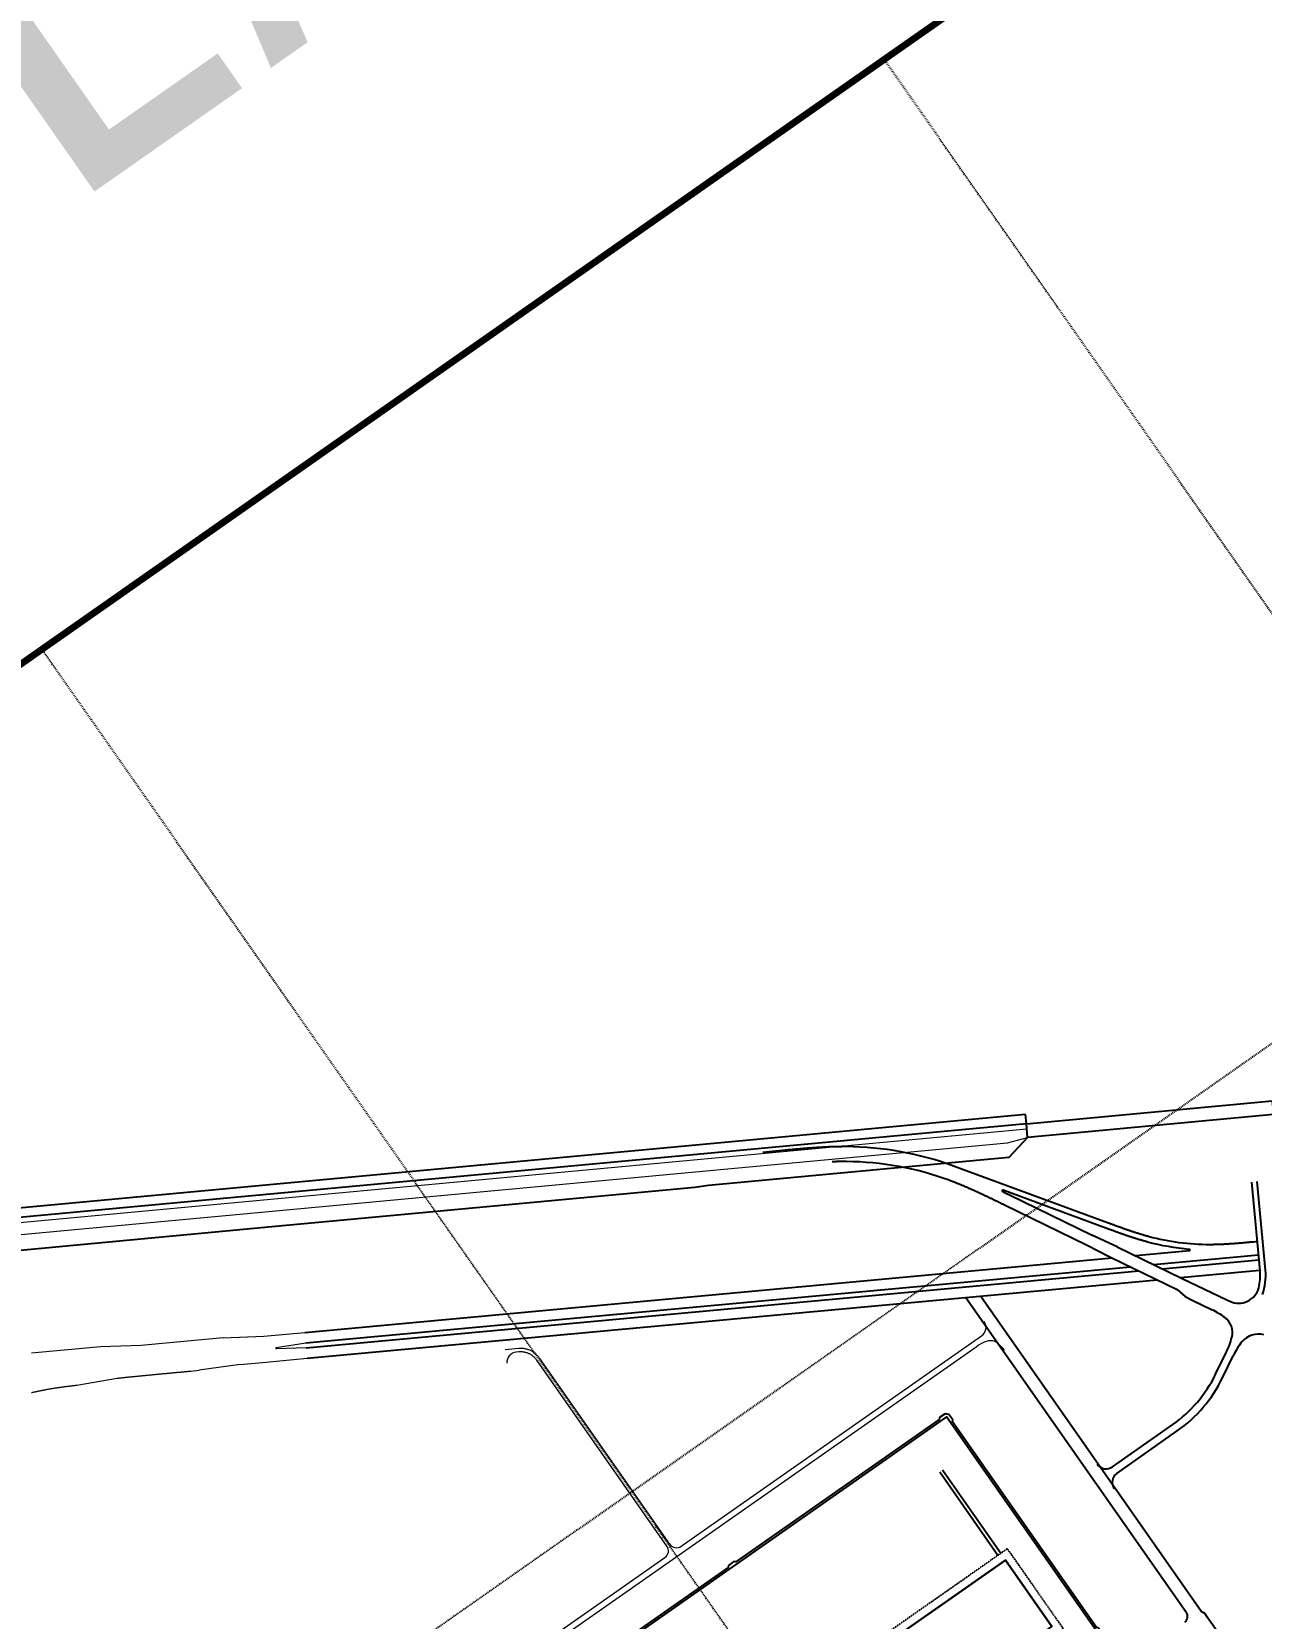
# Model space of a CAD drawing. Header units: millimetres. Extents: x 152904052 to 153933663, y 538271515 to 539240469.
# Drawn here: x 153540486 to 153558424, y 539135437 to 539158579 of the extents above; entities that cross this region are included whole.
import ezdxf
from ezdxf.enums import TextEntityAlignment as Align

# ---------------------------------------------------------------- set-up
doc = ezdxf.new("R2010")
doc.units = ezdxf.units.MM
doc.linetypes.add('HIDDEN', pattern=[5.08, 2.54, -2.54])
doc.layers.add('BORD', color=7, linetype='Continuous')
doc.styles.add('IIAC FONT', font='GulimChe.ttf')

msp = doc.modelspace()

# ---------------------------------------------------------------- linework, layer by layer
at = {"layer": 'BORD', "color": 8, "linetype": 'HIDDEN', "ltscale": 5}
for p, q in [((153487800.9, 539094263.9), (153610673.7, 539180300.3)), ((153552920.9, 539158173), (153604542.8, 539084449.3)), ((153540633.6, 539149569.4), (153592255.5, 539075845.7))]:
    msp.add_line(p, q, dxfattribs=at)
at = {"layer": 'BORD', "color": 133}
msp.add_line((153554996.9, 539142649.5), (153554984.3, 539142785.5), dxfattribs=at)
at = {"layer": 'BORD', "const_width": 100}
msp.add_lwpolyline([(153479197.2, 539106551.1), (153602070.1, 539192587.6), (153653691.9, 539118863.9), (153530819.1, 539032827.5)], close=True, dxfattribs=at)
at = {"layer": 'BORD', "color": 133}
msp.add_lwpolyline([(153558581.5, 539142982.8), (153558600, 539142783.6), (153555015.4, 539142450.4), (153554996.9, 539142649.5)], close=True, dxfattribs=at)
for points in [[(153554996.9, 539142649.5), (153537634.5, 539141035.2, 0.1302747), (153535229.4, 539140152.4), (153496595.8, 539113099.4)], [(153554984.3, 539142785.5), (153537621.8, 539141171.2, 0.129891), (153535157.4, 539140268.6, 0.129891)], [(153555015.4, 539142450.4), (153554741.3, 539142157.7), (153550360.2, 539141750.4), (153550161.9, 539141722.9), (153543988.6, 539141148.9), (153537679.4, 539140552.3, 0.1302752), (153535507.6, 539139755.1), (153512021.4, 539123309), (153511884, 539123156.6)]]:
    msp.add_lwpolyline(points, format="xyb", dxfattribs=at)
at = {"layer": 'BORD', "color": 137, "lineweight": 0, "flags": 128}
for points in [[(153555004, 539142572.8), (153537641.6, 539140958.5, 0.1302747), (153535273.5, 539140089.3), (153496639.9, 539113036.3)], [(153530945.3, 539136848.5), (153535372.2, 539139948.4, -0.1302752), (153537657.5, 539140787.3), (153554721.3, 539142373.8), (153555015.4, 539142450.4)], [(153549962, 539136488.1), (153554344.1, 539139556.5, 0.411451), (153554381.7, 539139764.2)], [(153554416, 539139476.1, 0.0715513), (153554277.5, 539139406.1)], [(153554583.3, 539139445.2, 0.2593399), (153554416, 539139476.1)], [(153554679.6, 539139341.8, 0.0657105), (153554583.3, 539139445.2)], [(153549753.9, 539136488.9), (153547855.7, 539139199.8), (153547855.7, 539139199.8), (153547850, 539139207.7), (153547844, 539139215.3), (153547837.9, 539139222.7), (153547831.4, 539139229.9), (153547824.8, 539139236.9), (153547817.9, 539139243.7), (153547810.8, 539139250.3), (153547803.4, 539139256.6), (153547795.9, 539139262.6), (153547788.2, 539139268.4), (153547780.2, 539139273.9), (153547772.1, 539139279.2), (153547765.5, 539139283.2), (153547757.1, 539139288), (153547748.5, 539139292.5), (153547739.8, 539139296.7), (153547731, 539139300.6), (153547722, 539139304.2), (153547713, 539139307.5), (153547703.8, 539139310.6), (153547694.5, 539139313.3), (153547685.1, 539139315.6), (153547675.7, 539139317.7), (153547666.2, 539139319.5), (153547656.6, 539139320.9), (153547647, 539139322.1), (153547637.4, 539139322.9), (153547627.7, 539139323.3), (153547618.1, 539139323.5), (153547608.4, 539139323.3), (153547598.7, 539139322.9), (153547590.9, 539139322.2), (153547590.9, 539139322.2), (153547554.6, 539139318.8, 0.4130764), (153547419.3, 539139155.9)], [(153549724.4, 539136321.7, 0.4142136), (153549753.9, 539136488.9)], [(153549794.9, 539136517.5, 0.4142136), (153549962, 539136488.1)]]:
    msp.add_lwpolyline(points, format="xyb", dxfattribs=at)
at = {"layer": 'BORD', "color": 137, "ltscale": 10, "flags": 128}
for points in [[(153558366.3, 539140930.7), (153558309.4, 539140925.4), (153558307.6, 539140925.2), (153558297.6, 539140924.3), (153558287.6, 539140923.4), (153558277.7, 539140922.5), (153558267.7, 539140921.6), (153558257.8, 539140920.7), (153558247.9, 539140919.8), (153558237.9, 539140918.8), (153558228, 539140917.9), (153558218, 539140917), (153558208.1, 539140916.1), (153558198.2, 539140915.2), (153558188.3, 539140914.4), (153558178.3, 539140913.5), (153558168.4, 539140912.6), (153558158.5, 539140911.7), (153558148.6, 539140910.9), (153558138.7, 539140910), (153558128.7, 539140909.2), (153558118.8, 539140908.3), (153558108.9, 539140907.5), (153558099, 539140906.7), (153558089.1, 539140905.9), (153558079.2, 539140905.1), (153558069.3, 539140904.3), (153558059.4, 539140903.5), (153558049.5, 539140902.7), (153558039.7, 539140902), (153558029.8, 539140901.2), (153558019.9, 539140900.5), (153558010, 539140899.8), (153558000.1, 539140899.1), (153557990.2, 539140898.4), (153557980.3, 539140897.7), (153557970.5, 539140897.1), (153557960.6, 539140896.4), (153557950.7, 539140895.8), (153557940.8, 539140895.2), (153557931, 539140894.6), (153557921.1, 539140894), (153557911.2, 539140893.4), (153557901.4, 539140892.9), (153557891.5, 539140892.4), (153557881.6, 539140891.8), (153557871.8, 539140891.4), (153557861.9, 539140890.9), (153557852.1, 539140890.4), (153557842.2, 539140890), (153557832.4, 539140889.6), (153557822.5, 539140889.2), (153557812.7, 539140888.8), (153557802.8, 539140888.5), (153557793, 539140888.2), (153557783.1, 539140887.9), (153557773.3, 539140887.6), (153557763.5, 539140887.3), (153557753.6, 539140887.1), (153557743.8, 539140886.9), (153557734, 539140886.7), (153557724.1, 539140886.6), (153557714.3, 539140886.5), (153557704.5, 539140886.4), (153557694.7, 539140886.3), (153557684.9, 539140886.2), (153557675, 539140886.2), (153557674, 539140886.2, -0.0654382), (153556786.6, 539141002.6), (153556782.7, 539141003.7), (153556773.2, 539141006.2), (153556763.7, 539141008.8), (153556754.3, 539141011.4), (153556744.8, 539141014.1), (153556735.4, 539141016.7), (153556725.9, 539141019.4), (153556716.4, 539141022.1), (153556707, 539141024.9), (153556697.6, 539141027.7), (153556688.1, 539141030.4), (153556678.7, 539141033.3), (153556669.3, 539141036.1), (153556659.8, 539141038.9), (153556650.4, 539141041.8), (153556641, 539141044.7), (153556631.6, 539141047.6), (153556622.2, 539141050.6), (153556612.8, 539141053.6), (153556603.4, 539141056.5), (153556594, 539141059.5), (153556584.6, 539141062.6), (153556575.2, 539141065.6), (153556565.8, 539141068.7), (153556556.4, 539141071.7), (153556547, 539141074.8), (153556537.6, 539141078), (153556528.2, 539141081.1), (153556518.8, 539141084.2), (153556509.5, 539141087.4), (153556500.1, 539141090.6), (153556490.7, 539141093.8), (153556481.3, 539141097), (153556472, 539141100.2), (153556462.6, 539141103.4), (153556453.2, 539141106.7), (153556443.9, 539141109.9), (153556434.5, 539141113.2), (153556425.1, 539141116.5), (153556415.8, 539141119.8), (153556406.4, 539141123.1), (153556397.1, 539141126.4), (153556387.7, 539141129.8), (153556378.3, 539141133.1), (153556369, 539141136.4), (153556359.6, 539141139.8), (153556350.2, 539141143.2), (153556340.9, 539141146.5), (153556331.5, 539141149.9), (153556322.2, 539141153.3), (153556312.8, 539141156.7), (153556303.5, 539141160.1), (153556294.1, 539141163.5), (153556284.7, 539141167), (153556275.4, 539141170.4), (153556266, 539141173.8), (153556256.6, 539141177.2), (153556247.3, 539141180.7), (153556237.9, 539141184.1), (153556228.5, 539141187.6), (153556219.2, 539141191), (153556209.8, 539141194.5), (153556200.4, 539141197.9), (153556191, 539141201.4), (153556182.9, 539141204.4), (153553935.1, 539142032.4, 0.0871152), (153552368.5, 539142316.2), (153552359.7, 539142316.2), (153552349.6, 539142316.2), (153552339.4, 539142316.2), (153552329.3, 539142316.2), (153552319.2, 539142316.2), (153552309, 539142316.1), (153552298.9, 539142316), (153552288.8, 539142315.9), (153552278.6, 539142315.8), (153552268.5, 539142315.6), (153552258.4, 539142315.5), (153552248.2, 539142315.3), (153552238.1, 539142315.1), (153552228, 539142314.9), (153552217.9, 539142314.6), (153552207.8, 539142314.4), (153552197.6, 539142314.1), (153552187.5, 539142313.8), (153552177.4, 539142313.5), (153552167.3, 539142313.2), (153552157.2, 539142312.8), (153552147.1, 539142312.5), (153552137, 539142312.1), (153552126.9, 539142311.7), (153552116.8, 539142311.3), (153552106.7, 539142310.8), (153552096.6, 539142310.4), (153552086.5, 539142309.9), (153552076.4, 539142309.5), (153552066.4, 539142309), (153552056.3, 539142308.5), (153552046.2, 539142307.9), (153552036.1, 539142307.4), (153552026, 539142306.9), (153552016, 539142306.3), (153552005.9, 539142305.7), (153551995.8, 539142305.1), (153551985.8, 539142304.5), (153551975.7, 539142303.9), (153551965.6, 539142303.3), (153551955.6, 539142302.7), (153551945.5, 539142302), (153551935.5, 539142301.4), (153551925.4, 539142300.7), (153551915.4, 539142300), (153551905.3, 539142299.3), (153551895.3, 539142298.6), (153551885.2, 539142297.9), (153551875.2, 539142297.2), (153551865.2, 539142296.4), (153551855.2, 539142295.7), (153551845.1, 539142294.9), (153551835.1, 539142294.2), (153551825.1, 539142293.4), (153551815, 539142292.6), (153551805, 539142291.8), (153551795, 539142291.1), (153551785, 539142290.2), (153551775, 539142289.4), (153551764.9, 539142288.6), (153551754.9, 539142287.8), (153551744.9, 539142287), (153551734.9, 539142286.1), (153551724.9, 539142285.3), (153551714.9, 539142284.4), (153551704.9, 539142283.6), (153551694.9, 539142282.7), (153551684.9, 539142281.9), (153551674.9, 539142281), (153551664.9, 539142280.1), (153551654.9, 539142279.2), (153551644.9, 539142278.3), (153551634.9, 539142277.5), (153551625, 539142276.6), (153551615, 539142275.7), (153551605, 539142274.8), (153551595, 539142273.9), (153551585, 539142273), (153551575.1, 539142272.1), (153551565.1, 539142271.2), (153551555.1, 539142270.2), (153551545.1, 539142269.3), (153551535.2, 539142268.4), (153551525.2, 539142267.5), (153551515.2, 539142266.6), (153551505.3, 539142265.7), (153551495.3, 539142264.8), (153551485.4, 539142263.8), (153551482.5, 539142263.6), (153551153.8, 539142233.3)], [(153552163.9, 539142100.3), (153552173.7, 539142100.6), (153552183.5, 539142101), (153552193.3, 539142101.3), (153552203.1, 539142101.5), (153552212.9, 539142101.8), (153552222.7, 539142102.1), (153552232.5, 539142102.3), (153552242.3, 539142102.5), (153552252.1, 539142102.7), (153552261.9, 539142102.9), (153552271.6, 539142103), (153552281.4, 539142103.2), (153552291.2, 539142103.3), (153552301, 539142103.4), (153552310.8, 539142103.5), (153552320.5, 539142103.5), (153552330.3, 539142103.6), (153552340.1, 539142103.6), (153552349.9, 539142103.6), (153552359.6, 539142103.6), (153552369.4, 539142103.5), (153552375, 539142103.5, -0.0871207), (153553868.9, 539141830.4), (153553878.1, 539141827), (153553887.2, 539141823.5), (153553896.3, 539141820.1), (153553905.5, 539141816.6), (153553914.6, 539141813.2), (153553923.7, 539141809.7), (153553932.8, 539141806.1), (153553942, 539141802.6), (153553951.1, 539141799), (153553960.2, 539141795.4), (153553969.3, 539141791.8), (153553978.4, 539141788.2), (153553987.5, 539141784.6), (153553996.6, 539141780.9), (153554005.6, 539141777.3), (153554014.7, 539141773.6), (153554023.8, 539141769.9), (153554032.9, 539141766.1), (153554041.9, 539141762.4), (153554051, 539141758.6), (153554060, 539141754.9), (153554069.1, 539141751.1), (153554078.2, 539141747.3), (153554087.2, 539141743.4), (153554096.2, 539141739.6), (153554105.3, 539141735.7), (153554114.3, 539141731.9), (153554123.3, 539141728), (153554132.4, 539141724.1), (153554141.4, 539141720.2), (153554150.4, 539141716.2), (153554159.4, 539141712.3), (153554168.5, 539141708.3), (153554177.5, 539141704.4), (153554186.5, 539141700.4), (153554195.5, 539141696.4), (153554204.5, 539141692.4), (153554213.5, 539141688.4), (153554222.5, 539141684.3), (153554231.5, 539141680.3), (153554240.5, 539141676.2), (153554249.5, 539141672.1), (153554258.5, 539141668.1), (153554267.5, 539141664), (153554276.4, 539141659.8), (153554285.4, 539141655.7), (153554294.4, 539141651.6), (153554303.4, 539141647.5), (153554312.4, 539141643.3), (153554321.4, 539141639.1), (153554330.4, 539141635), (153554339.3, 539141630.8), (153554348.3, 539141626.6), (153554357.3, 539141622.4), (153554366.2, 539141618.2), (153554375.2, 539141614), (153554384.2, 539141609.8), (153554393.1, 539141605.5), (153554402.1, 539141601.3), (153554411.1, 539141597), (153554420, 539141592.8), (153554429, 539141588.5), (153554437.9, 539141584.2), (153554446.9, 539141580), (153554455.9, 539141575.7), (153554464.8, 539141571.4), (153554473.8, 539141567.1), (153554482.7, 539141562.8), (153554491.7, 539141558.5), (153554500.7, 539141554.2), (153554509.6, 539141549.8), (153554518.6, 539141545.5), (153554527.6, 539141541.2), (153554536.5, 539141536.9), (153554545.5, 539141532.5), (153554554.4, 539141528.2), (153554563.4, 539141523.8), (153554572.4, 539141519.5), (153554581.3, 539141515.1), (153554590.3, 539141510.8), (153554599.3, 539141506.4), (153554608.3, 539141502), (153554617.2, 539141497.7), (153554626.2, 539141493.3), (153554635.2, 539141488.9), (153554644.2, 539141484.6), (153554653.2, 539141480.2), (153554662.1, 539141475.8), (153554670.1, 539141471.9), (153555884.2, 539140880.3)], [(153554656.3, 539141680.4, 0.9517307), (153554648.5, 539141662)], [(153557375.1, 539140817.9, -0.0440814), (153556765.7, 539140924.4), (153556761.7, 539140925.5), (153556752, 539140928.1), (153556742.3, 539140930.7), (153556732.6, 539140933.4), (153556722.9, 539140936.1), (153556713.3, 539140938.8), (153556703.6, 539140941.6), (153556694, 539140944.3), (153556684.3, 539140947.1), (153556674.7, 539140949.9), (153556665.1, 539140952.8), (153556655.5, 539140955.7), (153556645.9, 539140958.5), (153556636.3, 539140961.5), (153556626.7, 539140964.4), (153556617.1, 539140967.3), (153556607.5, 539140970.3), (153556597.9, 539140973.3), (153556588.3, 539140976.3), (153556578.8, 539140979.4), (153556569.2, 539140982.4), (153556559.7, 539140985.5), (153556550.1, 539140988.6), (153556540.6, 539140991.7), (153556531.1, 539140994.8), (153556521.6, 539140997.9), (153556512, 539141001.1), (153556502.5, 539141004.3), (153556493, 539141007.5), (153556483.5, 539141010.7), (153556474, 539141013.9), (153556464.5, 539141017.1), (153556455.1, 539141020.3), (153556445.6, 539141023.6), (153556436.1, 539141026.9), (153556426.7, 539141030.2), (153556417.2, 539141033.5), (153556407.7, 539141036.8), (153556398.3, 539141040.1), (153556388.8, 539141043.4), (153556379.4, 539141046.7), (153556370, 539141050.1), (153556360.5, 539141053.4), (153556351.1, 539141056.8), (153556341.7, 539141060.2), (153556332.2, 539141063.6), (153556322.8, 539141067), (153556313.4, 539141070.4), (153556304, 539141073.8), (153556294.6, 539141077.2), (153556285.2, 539141080.6), (153556275.8, 539141084), (153556266.4, 539141087.4), (153556257, 539141090.9), (153556247.6, 539141094.3), (153556238.2, 539141097.7), (153556228.8, 539141101.2), (153556219.4, 539141104.6), (153556210, 539141108.1), (153556200.6, 539141111.5), (153556191.2, 539141115), (153556181.8, 539141118.5), (153556172.4, 539141121.9), (153556163, 539141125.4), (153556154.9, 539141128.4), (153554656.3, 539141680.4)], [(153558387, 539140256.2, 0.0830944), (153558405.4, 539140506.4), (153558286, 539141799.7)], [(153558441.6, 539140159.2, 0.1075561), (153558485.1, 539140513.8), (153558365.7, 539141807)], [(153557375.1, 539140798, 0.9165084), (153557375, 539140817.9)], [(153557966.3, 539140062.2, 0.4675853), (153558387, 539140256.2)], [(153557891.8, 539139825, 0.0449922), (153557706.8, 539139936.7, 0.0449922)], [(153557994.3, 539139534.4, 0.3084181), (153557891.8, 539139825, 0.3084181)], [(153557912.9, 539139315.6, 0.0486136), (153557994.3, 539139534.4, 0.0486136)], [(153558140.5, 539139469.5, 0.0486136), (153558015.4, 539139265.7, 0.0486136)], [(153558463, 539139570.5, 0.2878969), (153558140.5, 539139469.5, 0.3099441)], [(153556253.9, 539137645.6), (153557132.5, 539138263.2, 0.1268713), (153557757.3, 539138996.2), (153557912.9, 539139315.6)], [(153556317.7, 539137551.1), (153557198.1, 539138169.9, 0.1268713), (153557859.7, 539138946.3), (153558015.4, 539139265.7)], [(153556030.8, 539137684.8, 0.4147294), (153556253.9, 539137645.6)], [(153556317.7, 539137551.1, 0.4136991), (153556278.6, 539137328.4)]]:
    msp.add_lwpolyline(points, format="xyb", dxfattribs=at)
for points in [[(153554648.5, 539141662), (153554651.9, 539141660.4), (153554660.9, 539141656), (153554669.9, 539141651.6), (153554678.9, 539141647.3), (153554687.9, 539141642.9), (153554696.9, 539141638.5), (153554705.9, 539141634.1), (153554714.9, 539141629.7), (153554723.9, 539141625.4), (153554732.9, 539141621), (153554740.8, 539141617.1), (153555954.6, 539141025.7)], [(153556322.1, 539140855), (153555954.1, 539141025.9)], [(153555884.2, 539140880.3), (153556195.9, 539140721.1)], [(153556323, 539140854.6), (153557272, 539140392.2)], [(153557375.1, 539140798), (153556588.3, 539140725.3)], [(153544469.2, 539139606.1), (153556249.6, 539140694)], [(153544483.7, 539139453.8), (153556514.7, 539140564.8)], [(153556195.9, 539140721.1), (153556234.2, 539140701.5)], [(153556234.8, 539140701.2), (153557194.8, 539140233.5)], [(153556853.4, 539140596.1), (153558384.1, 539140737.5)], [(153556978.2, 539140535.3), (153558390.7, 539140665.8)], [(153544489.8, 539139382), (153556639.4, 539140504.1)], [(153544504, 539139229.7), (153556904.5, 539140374.9)], [(153557243.3, 539140406.2), (153558404.8, 539140513.4)], [(153557271.5, 539140392.4), (153557921.3, 539140084.1)], [(153557194.8, 539140233.5), (153557314.4, 539140131.3)], [(153557314.4, 539140131.3), (153557416.4, 539140078.2)], [(153557416.4, 539140078.2), (153557706.8, 539139936.7)], [(153557921.8, 539140083.9), (153557966.3, 539140062.2)]]:
    msp.add_lwpolyline(points, dxfattribs=at)
at = {"layer": 'BORD', "color": 133, "ltscale": 10, "flags": 128}
for points in [[(153554114, 539140117.2), (153557331.9, 539135521.6)], [(153554331.8, 539140137.3), (153557553.5, 539135536.3)], [(153554621.9, 539136382.7), (153553773.1, 539137595.1)], [(153557553.5, 539135536.3), (153557592.5, 539135515.4)], [(153557946.3, 539135010.1), (153557592.8, 539135515)], [(153557641.5, 539135445.4), (153557592.8, 539135515)]]:
    msp.add_lwpolyline(points, dxfattribs=at)
at = {"layer": 'BORD', "color": 137, "lineweight": 0, "ltscale": 10, "flags": 128}
for points in [[(153543871.7, 539139550.9), (153544469.2, 539139606.1)], [(153543278.6, 539139526.2), (153543871.7, 539139550.9)], [(153544054.2, 539139388), (153544484.2, 539139453.8)], [(153544490.8, 539139382.1), (153544056, 539139368.1)], [(153543525.8, 539139139.3), (153543906.5, 539139174.5)], [(153543906.5, 539139174.5), (153544504, 539139229.2)]]:
    msp.add_lwpolyline(points, dxfattribs=at)
at = {"layer": 'BORD', "color": 137, "lineweight": 0, "flags": 128}
for points in [[(153541489.7, 539139396.2), (153540484.4, 539139303.3)], [(153542083.7, 539139415.9), (153541489.7, 539139396.2)], [(153543278.6, 539139526.2), (153542083.7, 539139415.9)], [(153544320.3, 539132433.9), (153554277.5, 539139406.1)], [(153549794.9, 539136517.5), (153547896.6, 539139228.5), (153547896.6, 539139228.5), (153547890, 539139237.7), (153547883, 539139246.6), (153547875.7, 539139255.3), (153547868.2, 539139263.8), (153547860.4, 539139272), (153547852.3, 539139280), (153547844, 539139287.6), (153547835.4, 539139295), (153547826.5, 539139302.1), (153547817.5, 539139308.9), (153547808.2, 539139315.4), (153547798.7, 539139321.6), (153547790.9, 539139326.3), (153547781.1, 539139331.9), (153547771, 539139337.2), (153547760.8, 539139342.1), (153547750.5, 539139346.7), (153547740, 539139350.9), (153547729.3, 539139354.8), (153547718.5, 539139358.3), (153547707.7, 539139361.5), (153547696.7, 539139364.3), (153547685.6, 539139366.7), (153547674.5, 539139368.8), (153547663.3, 539139370.5), (153547652, 539139371.8), (153547640.7, 539139372.7), (153547629.4, 539139373.3), (153547618.1, 539139373.5), (153547606.7, 539139373.3), (153547595.4, 539139372.7), (153547586.2, 539139372), (153547586.2, 539139372), (153547390.6, 539139353.5)], [(153543525.8, 539139139.3), (153542931.1, 539139054.3)], [(153541142, 539138837.7), (153541734.7, 539138939.3)], [(153541734.7, 539138939.3), (153541744.6, 539138940.3), (153541754.5, 539138941.4), (153541764.5, 539138942.4), (153541774.4, 539138943.5), (153541784.3, 539138944.5), (153541794.3, 539138945.5), (153541804.2, 539138946.5), (153541814.1, 539138947.6), (153541824.1, 539138948.6), (153541834, 539138949.6), (153541843.9, 539138950.6), (153541853.9, 539138951.7), (153541863.8, 539138952.7), (153541873.8, 539138953.7), (153541883.7, 539138954.7), (153541893.6, 539138955.7), (153541903.6, 539138956.7), (153541913.5, 539138957.7), (153541923.4, 539138958.7), (153541933.4, 539138959.7), (153541943.3, 539138960.7), (153541953.3, 539138961.7), (153541963.2, 539138962.7), (153541973.1, 539138963.7), (153541983.1, 539138964.7), (153541993, 539138965.7), (153542003, 539138966.7), (153542012.9, 539138967.7), (153542022.9, 539138968.7), (153542032.8, 539138969.6), (153542042.7, 539138970.6), (153542052.7, 539138971.6), (153542062.6, 539138972.6), (153542072.6, 539138973.6), (153542082.5, 539138974.5), (153542092.5, 539138975.5), (153542102.4, 539138976.5), (153542112.3, 539138977.5), (153542122.3, 539138978.4), (153542132.2, 539138979.4), (153542142.2, 539138980.4), (153542152.1, 539138981.3), (153542162.1, 539138982.3), (153542172, 539138983.3), (153542182, 539138984.2), (153542191.9, 539138985.2), (153542201.9, 539138986.1), (153542211.8, 539138987.1), (153542221.7, 539138988), (153542231.7, 539138989), (153542241.6, 539138990), (153542251.6, 539138990.9), (153542261.5, 539138991.9), (153542271.5, 539138992.8), (153542281.4, 539138993.8), (153542291.4, 539138994.7), (153542301.3, 539138995.7), (153542311.3, 539138996.6), (153542321.2, 539138997.5), (153542331.2, 539138998.5), (153542341.1, 539138999.4), (153542351.1, 539139000.4), (153542361, 539139001.3), (153542371, 539139002.3), (153542380.9, 539139003.2), (153542390.9, 539139004.1), (153542400.8, 539139005.1), (153542410.8, 539139006), (153542420.7, 539139006.9), (153542430.7, 539139007.9), (153542440.6, 539139008.8), (153542450.6, 539139009.7), (153542460.5, 539139010.7), (153542470.5, 539139011.6), (153542480.4, 539139012.5), (153542490.4, 539139013.5), (153542500.4, 539139014.4), (153542510.3, 539139015.3), (153542520.3, 539139016.3), (153542530.2, 539139017.2), (153542540.2, 539139018.1), (153542550.1, 539139019), (153542560.1, 539139020), (153542570, 539139020.9), (153542580, 539139021.8), (153542589.9, 539139022.7), (153542599.9, 539139023.7), (153542609.8, 539139024.6), (153542619.8, 539139025.5), (153542629.8, 539139026.4), (153542639.7, 539139027.4), (153542649.7, 539139028.3), (153542659.6, 539139029.2), (153542669.6, 539139030.1), (153542679.5, 539139031.1), (153542689.5, 539139032), (153542699.4, 539139032.9), (153542709.4, 539139033.8), (153542719.4, 539139034.7), (153542729.3, 539139035.7), (153542739.3, 539139036.6), (153542749.2, 539139037.5), (153542759.2, 539139038.4), (153542769.1, 539139039.3), (153542779.1, 539139040.3), (153542789.1, 539139041.2), (153542799, 539139042.1), (153542808.5, 539139043), (153542808.5, 539139043), (153542931.1, 539139054.3)], [(153540482.2, 539138729.4), (153540491.8, 539138731.6), (153540501.4, 539138733.8), (153540511, 539138736), (153540520.5, 539138738.1), (153540530.1, 539138740.2), (153540539.7, 539138742.3), (153540549.3, 539138744.4), (153540558.9, 539138746.5), (153540568.5, 539138748.5), (153540578.1, 539138750.5), (153540587.8, 539138752.5), (153540597.4, 539138754.5), (153540607, 539138756.5), (153540616.6, 539138758.4), (153540626.2, 539138760.3), (153540635.9, 539138762.3), (153540645.5, 539138764.1), (153540655.2, 539138766), (153540664.8, 539138767.9), (153540674.5, 539138769.7), (153540684.1, 539138771.5), (153540693.8, 539138773.3), (153540703.4, 539138775.1), (153540713.1, 539138776.8), (153540722.7, 539138778.6), (153540732.4, 539138780.3), (153540742.1, 539138782), (153540751.8, 539138783.6), (153540761.4, 539138785.3), (153540771.1, 539138786.9), (153540780.8, 539138788.6), (153540790.5, 539138790.2), (153540800.2, 539138791.7), (153540809.9, 539138793.3), (153540819.6, 539138794.8), (153540829.3, 539138796.4), (153540839, 539138797.9), (153540841.3, 539138798.2), (153540841.3, 539138798.2), (153540851, 539138799.7), (153540860.7, 539138801.1), (153540870.4, 539138802.6), (153540880.2, 539138804), (153540889.9, 539138805.4), (153540899.7, 539138806.8), (153540909.4, 539138808.2), (153540919.2, 539138809.6), (153540929, 539138810.9), (153540938.7, 539138812.2), (153540946.2, 539138813.3), (153540956, 539138814.6), (153540965.8, 539138815.9), (153540975.6, 539138817.2), (153540985.4, 539138818.4), (153540995.2, 539138819.7), (153541005.1, 539138821), (153541014.9, 539138822.2), (153541024.7, 539138823.4), (153541034.6, 539138824.7), (153541044.4, 539138825.9), (153541054.3, 539138827.1), (153541064.2, 539138828.3), (153541074, 539138829.5), (153541083.9, 539138830.7), (153541093.8, 539138831.9), (153541103.7, 539138833.1), (153541113.6, 539138834.3), (153541123.5, 539138835.5), (153541133.4, 539138836.7), (153541134.4, 539138836.8), (153541134.4, 539138836.8), (153541142, 539138837.7)], [(153544271.5, 539132503.6), (153549724.4, 539136321.7)]]:
    msp.add_lwpolyline(points, dxfattribs=at)
at = {"layer": 'BORD', "color": 137, "lineweight": 0, "ltscale": 10, "flags": 128}
msp.add_lwpolyline([(153544054.2, 539139388, 0.9417779), (153544056, 539139368.1)], format="xyb", dxfattribs=at)
at = {"layer": 'BORD', "color": 133, "ltscale": 10}
for points in [[(153554435.9, 539133963.5), (153554448.2, 539134033.2), (153555984.1, 539135108.6), (153556012, 539135103.7), (153556093.9, 539135161.1), (153556103.7, 539135216.8), (153556046.3, 539135298.7), (153556018.5, 539135303.6), (153553919.1, 539138301.9), (153553924, 539138329.7), (153553866.6, 539138411.6), (153553838.8, 539138416.5), (153553810.9, 539138421.5), (153553729, 539138364.1), (153553724.1, 539138336.2), (153550758.8, 539136259.9), (153550730.9, 539136264.8), (153550649, 539136207.5), (153550644.1, 539136179.6), (153547567.9, 539134025.7)], [(153557923.1, 539128922.2), (153554361.4, 539134009), (153556057, 539135196.3), (153553831.4, 539138374.8), (153547585.1, 539134001.1)]]:
    msp.add_lwpolyline(points, dxfattribs=at)
at = {"layer": 'BORD', "color": 133, "linetype": 'Continuous', "ltscale": 10, "flags": 128}
msp.add_lwpolyline([(153554581, 539136354.1), (153553732.1, 539137566.4)], dxfattribs=at)
at = {"layer": 'BORD', "color": 133, "linetype": 'HIDDEN', "flags": 128}
msp.add_lwpolyline([(153568421.9, 539113322.6), (153568313.4, 539113266.9, -0.3366197), (153568152.7, 539113295.2), (153567620.3, 539113870.3), (153559880.6, 539124923.7), (153559522.3, 539125620.7, -0.3366197), (153559550.6, 539125781.5), (153560125.7, 539126313.9), (153561450.2, 539127241.2), (153561150.4, 539127669.3), (153561126.3, 539127647.1), (153561066.1, 539127616.1, -0.3366197), (153560762.4, 539127669.7), (153560656.4, 539127784.1), (153560933.9, 539127978.5), (153560297.3, 539128887.7), (153560026.5, 539128698.1), (153559982.8, 539128783, -0.3366197), (153560036.4, 539129086.7), (153560086.1, 539129132.7), (153560115.2, 539129147.7), (153559815.5, 539129575.8), (153558491, 539128648.4), (153557794.1, 539128290.1, -0.3366197), (153557633.3, 539128318.5), (153557100.9, 539128893.6), (153553648.8, 539133823.6), (153553290.5, 539134520.6, -0.3472146), (153553322.7, 539134684.8), (153553581.8, 539134907, -0.2402518), (153553701, 539134935.8), (153554693.1, 539134699.1), (153555534.7, 539135288.4), (153554720.2, 539136451.6), (153552324.2, 539134773.8), (153556658.5, 539128583.8), (153557016.9, 539127886.9, -0.3366197), (153556988.5, 539127726.1), (153556413.4, 539127193.7), (153555977.7, 539126888.6)], format="xyb", dxfattribs=at)
at = {"layer": 'BORD', "color": 137}
msp.add_lwpolyline([(153554668.5, 539134828.3), (153555367.6, 539135317.8), (153554690.8, 539136284.4), (153552491.4, 539134744.4), (153556761.5, 539128646), (153557123.6, 539127941.7, -0.3366197), (153557070, 539127638), (153556488.9, 539127100), (153551967.2, 539123933.9)], format="xyb", dxfattribs=at)
msp.add_lwpolyline([(153552491.4, 539134744.4), (153554690.8, 539136284.4), (153555367.6, 539135317.8)], dxfattribs=at)
at = {"layer": 'BORD', "color": 133, "ltscale": 10, "flags": 128}
msp.add_lwpolyline([(153557307.3, 539135382.3, 0.4142135), (153557331.9, 539135521.6)], format="xyb", dxfattribs=at)

# ---------------------------------------------------------------- texts
at = {"layer": 'BORD', "color": 7, "linetype": 'Continuous', "lineweight": -3, "style": 'IIAC FONT'}
msp.add_text('KEY PLAN', height=5760, rotation=35, dxfattribs=at).set_placement((153536096.5, 539156049.1), align=Align.MIDDLE_CENTER)

doc.saveas('drawing.dxf')
